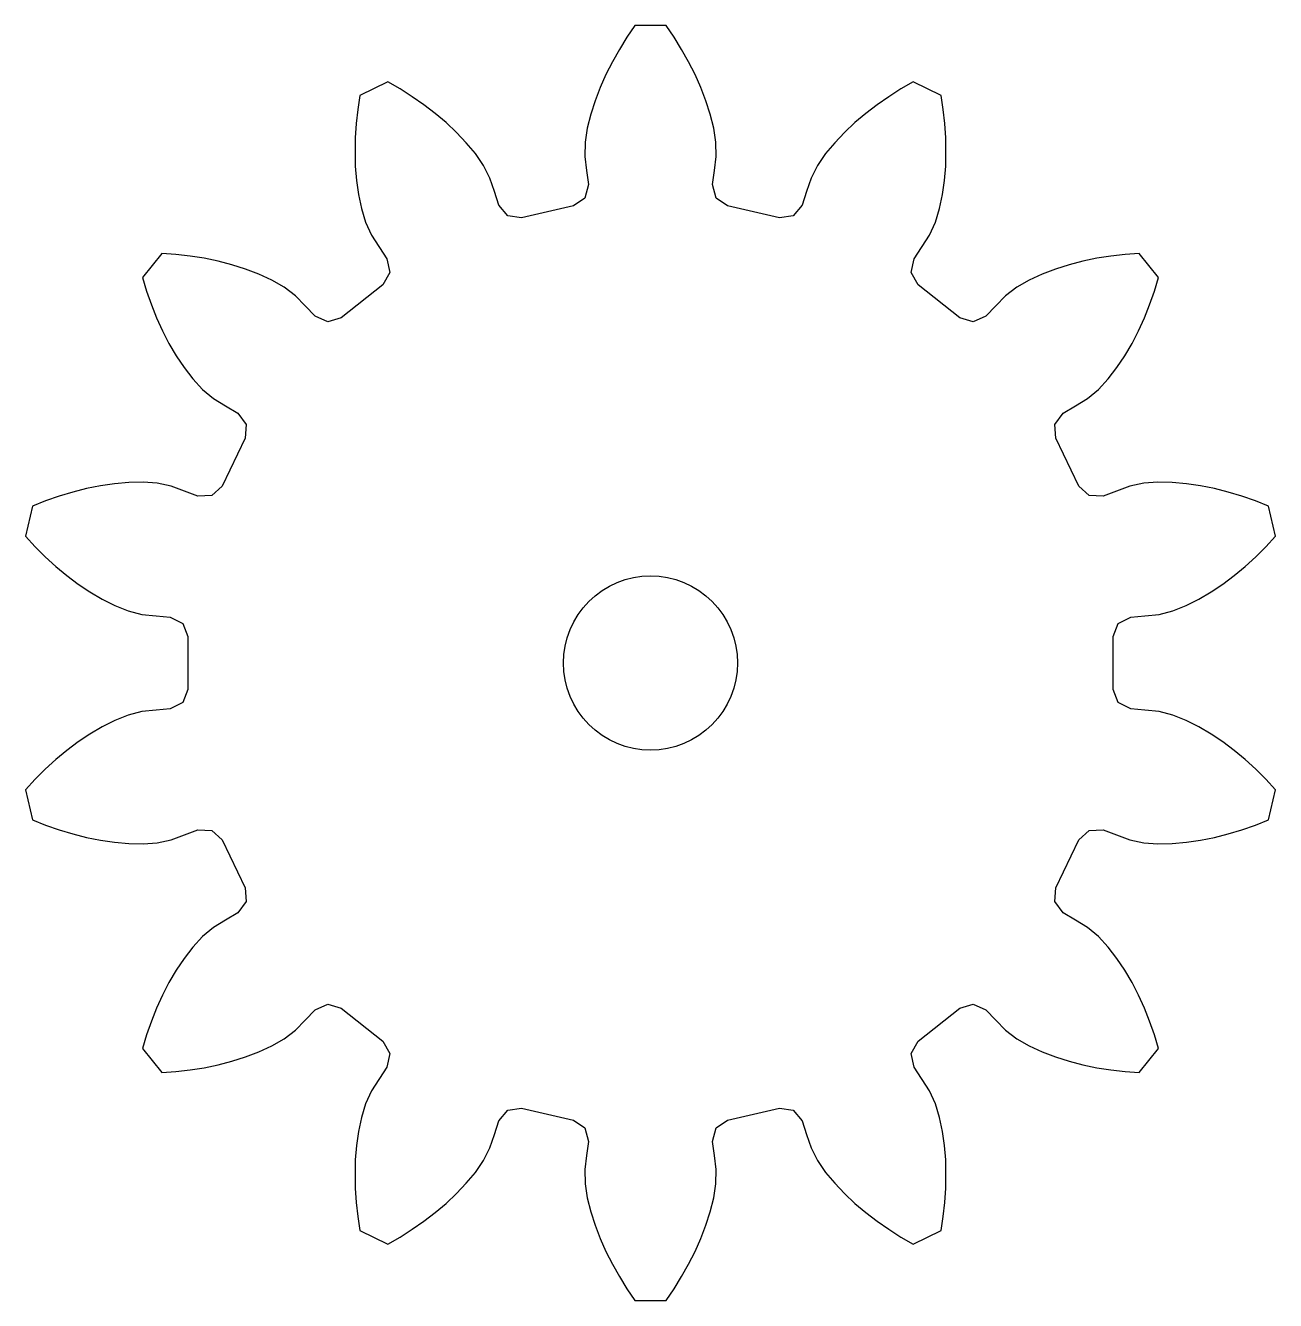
# Model space of a CAD drawing. Header units: millimetres. Extents: x -10 to 10, y -10.2 to 10.2.
import ezdxf

# ---------------------------------------------------------------- set-up
doc = ezdxf.new("R2010")
doc.units = ezdxf.units.MM
doc.layers.add('CUT', color=1, linetype='Continuous')

msp = doc.modelspace()

# ---------------------------------------------------------------- linework, layer by layer
at = {"layer": 'CUT'}
for points in [[(0.379, -10.0583), (0.4989, -9.8632), (0.6127, -9.6646), (0.7153, -9.4599), (0.8112, -9.252), (0.8917, -9.0377), (0.9615, -8.8197), (1.0166, -8.5975), (1.0516, -8.3714), (1.0567, -8.1428), (1.0275, -7.9157), (0.9983, -7.6886), (1.0539, -7.4721), (1.2387, -7.346), (2.0713, -7.156), (2.2925, -7.1894), (2.4365, -7.3604), (2.5087, -7.5777), (2.581, -7.7949), (2.6847, -7.9986), (2.8144, -8.1872), (2.9605, -8.3634), (3.1179, -8.5295), (3.2834, -8.6877), (3.46, -8.8335), (3.6412, -8.9733), (3.83, -9.1029), (4.0226, -9.2267), (4.2214, -9.3404), (4.6706, -9.124), (4.7056, -8.8978), (4.729, -8.67), (4.7453, -8.4416), (4.749, -8.2127), (4.7451, -7.9838), (4.7247, -7.7558), (4.693, -7.5291), (4.6462, -7.305), (4.5796, -7.0861), (4.4851, -6.878), (4.2354, -6.4941), (4.1916, -6.2748), (4.3033, -6.0811), (4.971, -5.5486), (5.1848, -5.4828), (5.3888, -5.5743), (5.5481, -5.7387), (5.7075, -5.9032), (5.8893, -6.0416), (6.088, -6.1552), (6.296, -6.2507), (6.51, -6.332), (6.7277, -6.4027), (6.9501, -6.4574), (7.174, -6.5048), (7.4003, -6.5397), (7.6276, -6.5676), (7.856, -6.5838), (8.1668, -6.194), (8.1002, -5.9749), (8.0224, -5.7596), (7.9381, -5.5467), (7.8421, -5.3389), (7.7393, -5.1343), (7.6219, -4.9377), (7.495, -4.7473), (7.3556, -4.5657), (7.2007, -4.3973), (7.0252, -4.2508), (6.8294, -4.132), (6.6336, -4.0133), (6.499, -3.8348), (6.5157, -3.6117), (6.8862, -2.8423), (7.0502, -2.6902), (7.2737, -2.6841), (7.4886, -2.7632), (7.7035, -2.8422), (7.9275, -2.888), (8.1557, -2.9042), (8.3846, -2.8999), (8.6127, -2.8804), (8.8395, -2.8496), (9.0636, -2.8024), (9.2859, -2.7479), (9.5049, -2.6811), (9.7218, -2.6077), (9.9346, -2.5232), (10.0455, -2.0371), (9.8905, -1.8686), (9.7269, -1.7084), (9.5586, -1.5532), (9.3819, -1.4077), (9.2005, -1.2679), (9.0095, -1.1417), (8.8125, -1.0252), (8.6082, -0.922), (8.3955, -0.8376), (8.1738, -0.7817), (7.9459, -0.7597), (7.718, -0.7376), (7.5193, -0.6352), (7.4375, -0.427), (7.4375, 0.427), (7.5193, 0.6352), (7.718, 0.7376), (7.9459, 0.7597), (8.1738, 0.7817), (8.3955, 0.8376), (8.6082, 0.922), (8.8125, 1.0252), (9.0095, 1.1417), (9.2005, 1.2679), (9.3819, 1.4077), (9.5586, 1.5532), (9.7269, 1.7084), (9.8905, 1.8686), (10.0455, 2.0371), (9.9346, 2.5232), (9.7218, 2.6077), (9.5049, 2.6811), (9.2859, 2.7479), (9.0636, 2.8024), (8.8395, 2.8496), (8.6127, 2.8804), (8.3846, 2.8999), (8.1557, 2.9042), (7.9275, 2.888), (7.7035, 2.8422), (7.4886, 2.7632), (7.2737, 2.6841), (7.0502, 2.6902), (6.8862, 2.8423), (6.5157, 3.6117), (6.499, 3.8348), (6.6336, 4.0133), (6.8294, 4.132), (7.0252, 4.2508), (7.2007, 4.3973), (7.3556, 4.5657), (7.495, 4.7473), (7.6219, 4.9377), (7.7393, 5.1343), (7.8421, 5.3389), (7.9381, 5.5467), (8.0224, 5.7596), (8.1002, 5.9749), (8.1668, 6.194), (7.856, 6.5838), (7.6276, 6.5676), (7.4003, 6.5397), (7.174, 6.5048), (6.9501, 6.4574), (6.7277, 6.4027), (6.51, 6.332), (6.296, 6.2507), (6.088, 6.1552), (5.8893, 6.0416), (5.7075, 5.9032), (5.5481, 5.7387), (5.3888, 5.5743), (5.1848, 5.4828), (4.971, 5.5486), (4.3033, 6.0811), (4.1916, 6.2748), (4.2354, 6.4941), (4.4851, 6.878), (4.5796, 7.0861), (4.6462, 7.305), (4.693, 7.5291), (4.7247, 7.7558), (4.7451, 7.9838), (4.749, 8.2127), (4.7453, 8.4416), (4.729, 8.67), (4.7056, 8.8978), (4.6706, 9.124), (4.2214, 9.3404), (4.0226, 9.2267), (3.83, 9.1029), (3.6412, 8.9733), (3.46, 8.8335), (3.2834, 8.6877), (3.1179, 8.5295), (2.9605, 8.3634), (2.8144, 8.1872), (2.6847, 7.9986), (2.581, 7.7949), (2.5087, 7.5777), (2.4365, 7.3604), (2.2925, 7.1894), (2.0713, 7.156), (1.2387, 7.346), (1.0539, 7.4721), (0.9983, 7.6886), (1.0275, 7.9157), (1.0567, 8.1428), (1.0516, 8.3714), (1.0166, 8.5975), (0.9615, 8.8197), (0.8917, 9.0377), (0.8112, 9.252), (0.7153, 9.4599), (0.6127, 9.6646), (0.4989, 9.8632), (0.379, 10.0583), (0.2493, 10.247), (-0.2493, 10.247), (-0.379, 10.0583), (-0.4989, 9.8632), (-0.6127, 9.6646), (-0.7153, 9.4599), (-0.8112, 9.252), (-0.8917, 9.0377), (-0.9615, 8.8197), (-1.0166, 8.5975), (-1.0516, 8.3714), (-1.0567, 8.1428), (-1.0275, 7.9157), (-0.9983, 7.6886), (-1.0539, 7.4721), (-1.2387, 7.346), (-2.0713, 7.156), (-2.2925, 7.1894), (-2.4365, 7.3604), (-2.5087, 7.5777), (-2.581, 7.7949), (-2.6847, 7.9986), (-2.8144, 8.1872), (-2.9605, 8.3634), (-3.1179, 8.5295), (-3.2834, 8.6877), (-3.46, 8.8335), (-3.6412, 8.9733), (-3.83, 9.1029), (-4.0226, 9.2267), (-4.2214, 9.3404), (-4.6706, 9.124), (-4.7056, 8.8978), (-4.729, 8.67), (-4.7453, 8.4416), (-4.749, 8.2127), (-4.7451, 7.9838), (-4.7247, 7.7558), (-4.693, 7.5291), (-4.6462, 7.305), (-4.5796, 7.0861), (-4.4851, 6.878), (-4.2354, 6.4941), (-4.1916, 6.2748), (-4.3033, 6.0811), (-4.971, 5.5486), (-5.1848, 5.4828), (-5.3888, 5.5743), (-5.5481, 5.7387), (-5.7075, 5.9032), (-5.8893, 6.0416), (-6.088, 6.1552), (-6.296, 6.2507), (-6.51, 6.332), (-6.7277, 6.4027), (-6.9501, 6.4574), (-7.174, 6.5048), (-7.4003, 6.5397), (-7.6276, 6.5676), (-7.856, 6.5838), (-8.1668, 6.194), (-8.1002, 5.9749), (-8.0224, 5.7596), (-7.9381, 5.5467), (-7.8421, 5.3389), (-7.7393, 5.1343), (-7.6219, 4.9377), (-7.495, 4.7473), (-7.3556, 4.5657), (-7.2007, 4.3973), (-7.0252, 4.2508), (-6.8294, 4.132), (-6.6336, 4.0133), (-6.499, 3.8348), (-6.5157, 3.6117), (-6.8862, 2.8423), (-7.0502, 2.6902), (-7.2737, 2.6841), (-7.4886, 2.7632), (-7.7035, 2.8422), (-7.9275, 2.888), (-8.1557, 2.9042), (-8.3846, 2.8999), (-8.6127, 2.8804), (-8.8395, 2.8496), (-9.0636, 2.8024), (-9.2859, 2.7479), (-9.5049, 2.6811), (-9.7218, 2.6077), (-9.9346, 2.5232), (-10.0455, 2.0371), (-9.8905, 1.8686), (-9.7269, 1.7084), (-9.5586, 1.5532), (-9.3819, 1.4077), (-9.2005, 1.2679), (-9.0095, 1.1417), (-8.8125, 1.0252), (-8.6082, 0.922), (-8.3955, 0.8376), (-8.1738, 0.7817), (-7.9459, 0.7597), (-7.718, 0.7376), (-7.5193, 0.6352), (-7.4375, 0.427), (-7.4375, -0.427), (-7.5193, -0.6352), (-7.718, -0.7376), (-7.9459, -0.7597), (-8.1738, -0.7817), (-8.3955, -0.8376), (-8.6082, -0.922), (-8.8125, -1.0252), (-9.0095, -1.1417), (-9.2005, -1.2679), (-9.3819, -1.4077), (-9.5586, -1.5532), (-9.7269, -1.7084), (-9.8905, -1.8686), (-10.0455, -2.0371), (-9.9346, -2.5232), (-9.7218, -2.6077), (-9.5049, -2.6811), (-9.2859, -2.7479), (-9.0636, -2.8024), (-8.8395, -2.8496), (-8.6127, -2.8804), (-8.3846, -2.8999), (-8.1557, -2.9042), (-7.9275, -2.888), (-7.7035, -2.8422), (-7.4886, -2.7632), (-7.2737, -2.6841), (-7.0502, -2.6902), (-6.8862, -2.8423), (-6.5157, -3.6117), (-6.499, -3.8348), (-6.6336, -4.0133), (-6.8294, -4.132), (-7.0252, -4.2508), (-7.2007, -4.3973), (-7.3556, -4.5657), (-7.495, -4.7473), (-7.6219, -4.9377), (-7.7393, -5.1343), (-7.8421, -5.3389), (-7.9381, -5.5467), (-8.0224, -5.7596), (-8.1002, -5.9749), (-8.1668, -6.194), (-7.856, -6.5838), (-7.6276, -6.5676), (-7.4003, -6.5397), (-7.174, -6.5048), (-6.9501, -6.4574), (-6.7277, -6.4027), (-6.51, -6.332), (-6.296, -6.2507), (-6.088, -6.1552), (-5.8893, -6.0416), (-5.7075, -5.9032), (-5.5481, -5.7387), (-5.3888, -5.5743), (-5.1848, -5.4828), (-4.971, -5.5486), (-4.3033, -6.0811), (-4.1916, -6.2748), (-4.2354, -6.4941), (-4.4851, -6.878), (-4.5796, -7.0861), (-4.6462, -7.305), (-4.693, -7.5291), (-4.7247, -7.7558), (-4.7451, -7.9838), (-4.749, -8.2127), (-4.7453, -8.4416), (-4.729, -8.67), (-4.7056, -8.8978), (-4.6706, -9.124), (-4.2214, -9.3404), (-4.0226, -9.2267), (-3.83, -9.1029), (-3.6412, -8.9733), (-3.46, -8.8335), (-3.2834, -8.6877), (-3.1179, -8.5295), (-2.9605, -8.3634), (-2.8144, -8.1872), (-2.6847, -7.9986), (-2.581, -7.7949), (-2.5087, -7.5777), (-2.4365, -7.3604), (-2.2925, -7.1894), (-2.0713, -7.156), (-1.2387, -7.346), (-1.0539, -7.4721), (-0.9983, -7.6886), (-1.0275, -7.9157), (-1.0567, -8.1428), (-1.0516, -8.3714), (-1.0166, -8.5975), (-0.9615, -8.8197), (-0.8917, -9.0377), (-0.8112, -9.252), (-0.7153, -9.4599), (-0.6127, -9.6646), (-0.4989, -9.8632), (-0.379, -10.0583), (-0.2493, -10.247), (0.2493, -10.247)], [(-0.1372, -1.3933), (-0.2731, -1.3731), (-0.4064, -1.3397), (-0.5358, -1.2934), (-0.6599, -1.2347), (-0.7778, -1.1641), (-0.8881, -1.0822), (-0.9899, -0.9899), (-1.0822, -0.8881), (-1.1641, -0.7778), (-1.2347, -0.6599), (-1.2934, -0.5358), (-1.3397, -0.4064), (-1.3731, -0.2731), (-1.3933, -0.1372), (-1.4, 0), (-1.3933, 0.1372), (-1.3731, 0.2731), (-1.3397, 0.4064), (-1.2934, 0.5358), (-1.2347, 0.6599), (-1.1641, 0.7778), (-1.0822, 0.8881), (-0.9899, 0.9899), (-0.8881, 1.0822), (-0.7778, 1.1641), (-0.6599, 1.2347), (-0.5358, 1.2934), (-0.4064, 1.3397), (-0.2731, 1.3731), (-0.1372, 1.3933), (0, 1.4), (0.1372, 1.3933), (0.2731, 1.3731), (0.4064, 1.3397), (0.5358, 1.2934), (0.6599, 1.2347), (0.7778, 1.1641), (0.8881, 1.0822), (0.9899, 0.9899), (1.0822, 0.8881), (1.1641, 0.7778), (1.2347, 0.6599), (1.2934, 0.5358), (1.3397, 0.4064), (1.3731, 0.2731), (1.3933, 0.1372), (1.4, 0), (1.3933, -0.1372), (1.3731, -0.2731), (1.3397, -0.4064), (1.2934, -0.5358), (1.2347, -0.6599), (1.1641, -0.7778), (1.0822, -0.8881), (0.9899, -0.9899), (0.8881, -1.0822), (0.7778, -1.1641), (0.6599, -1.2347), (0.5358, -1.2934), (0.4064, -1.3397), (0.2731, -1.3731), (0.1372, -1.3933), (0, -1.4)]]:
    msp.add_lwpolyline(points, close=True, dxfattribs=at)

doc.saveas('drawing.dxf')
